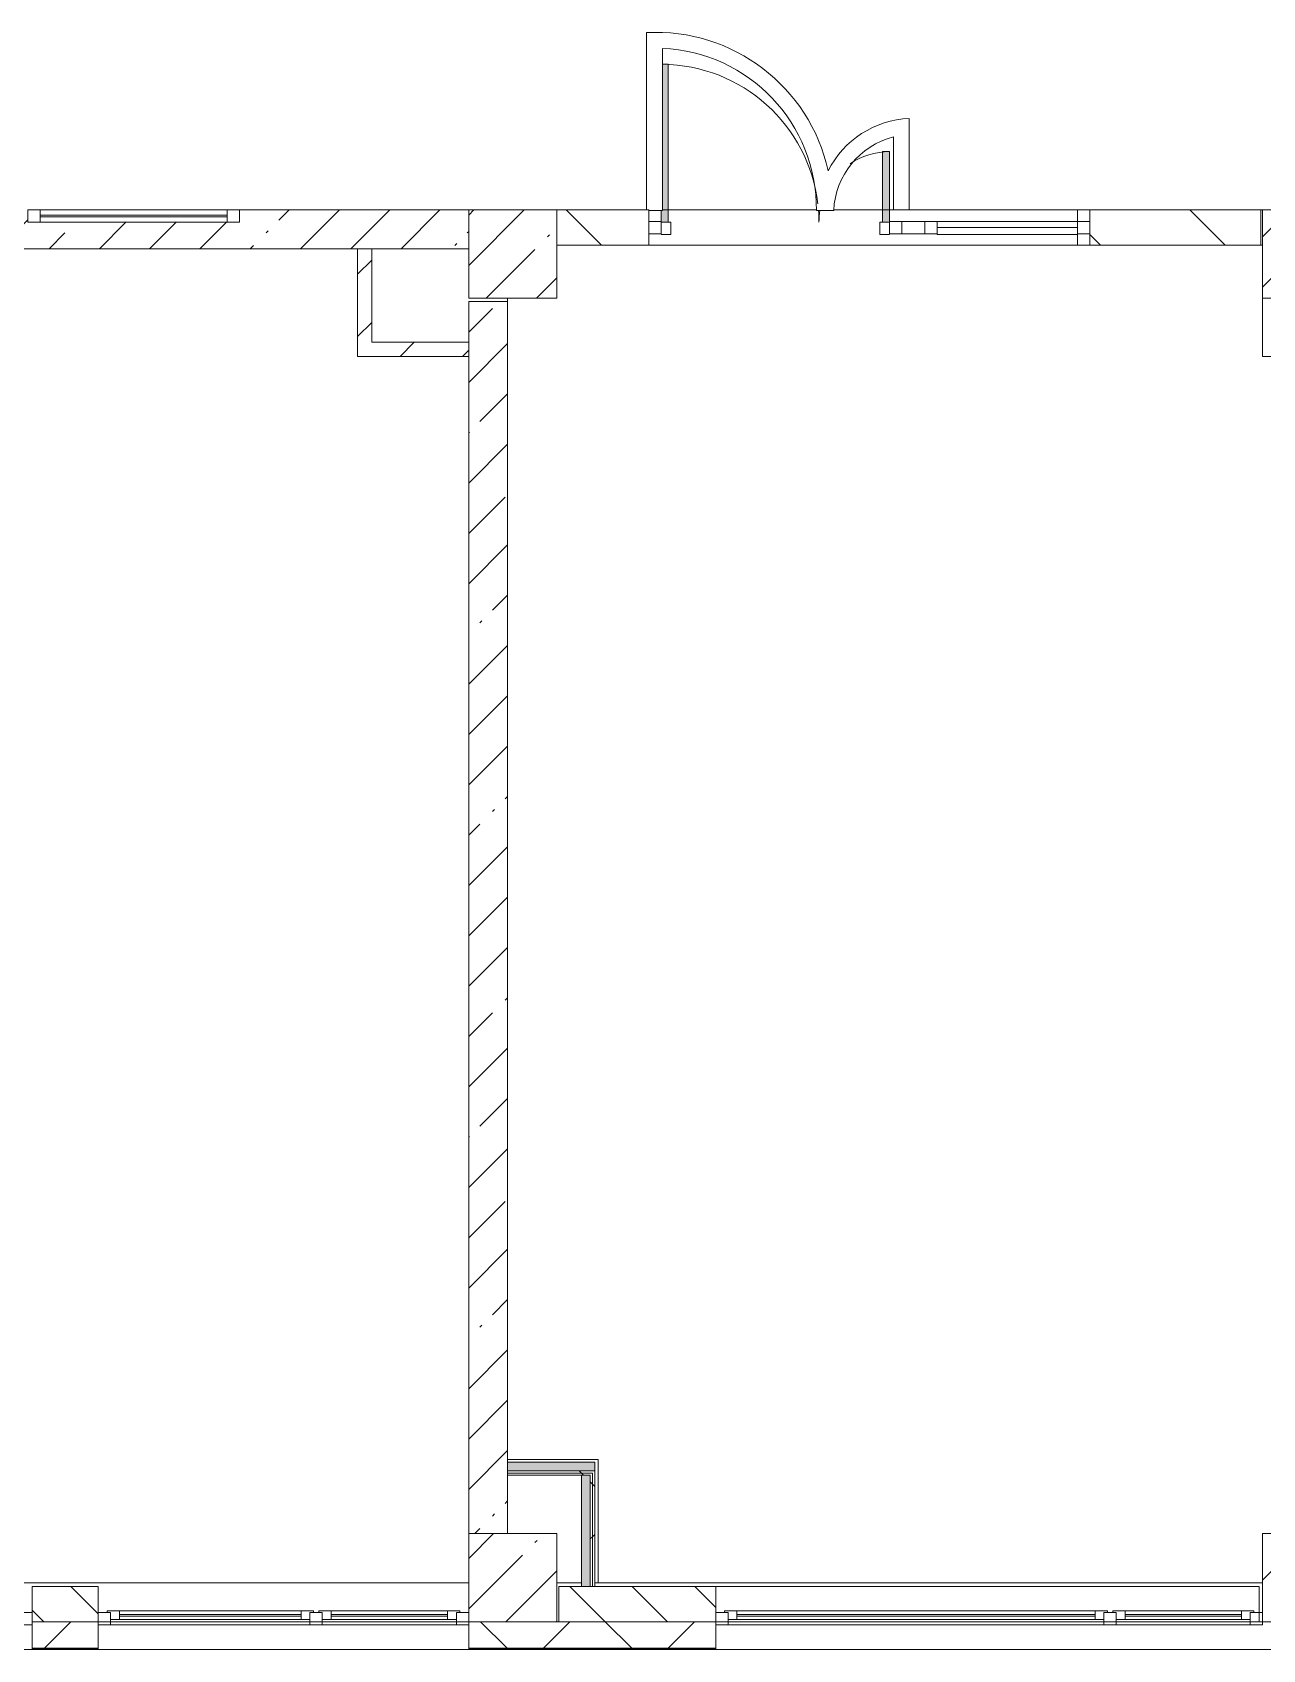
# Model space of a CAD drawing. Header units: millimetres. Extents: x -6228 to 200708, y -8553 to 29014.
# Drawn here: x 44936 to 51910, y -258 to 8906 of the extents above; entities that cross this region are included whole.
import ezdxf

# ---------------------------------------------------------------- set-up
doc = ezdxf.new("R2010")
doc.units = ezdxf.units.MM
for name, color, linetype, lineweight, true_color in [('A-DETL-GENF-4', 7, 'Continuous', 5, 0xaaaaaa), ('A-DOOR-2', 7, 'Continuous', 5, 0xe2e2e2), ('A-DOOR-3', 7, 'Continuous', 5, 0xaaaaaa), ('A-FLOR-1', 7, 'Continuous', 5, 0xaaaaaa), ('I-WALL-1', 7, 'Continuous', 5, 0xe7e7e7)]:
    doc.layers.add(name, color=color, linetype=linetype, lineweight=lineweight, true_color=true_color)
for name, color, linetype, lineweight in [('A-GLAZ', 7, 'Continuous', 5), ('A-GLAZ-CURT', 7, 'Continuous', 5), ('A-GLAZ-CWMG', 7, 'Continuous', 5), ('A-WALL', 7, 'Continuous', 5), ('A-WALL-3', 7, 'Continuous', 9), ('I-WALL', 7, 'Continuous', 5), ('S-COLS', 7, 'Continuous', 5)]:
    doc.layers.add(name, color=color, linetype=linetype, lineweight=lineweight)
pattern_1 = [(45, (0, 0), (-285.123, 285.123), []), (45, (285.12, 0), (-285.123, 285.123), [504.031, -100.806, 16.764, -84.042])]
pattern_2 = [(45, (0, 0), (-176.7767, 176.7767), [])]
pattern_3 = [(135, (0, 0), (-176.7767, -176.7767), [])]
pattern_4 = [(45, (0, 0), (-530.33, 530.33), []), (135, (0, 0), (-530.33, -530.33), [])]

# ---------------------------------------------------------------- blocks, each defined once
blk = doc.blocks.new('BSC_Колонна _Прямоугольная - 500х500-V2-2_1_3_птичка копия 1')
at = {"layer": 'S-COLS'}
h = blk.add_hatch(dxfattribs=at)
h.set_pattern_fill('FP_4', color=256, style=0, pattern_type=2)
h.set_pattern_definition([(45, (-47660, -7650), (-285.123, 285.123), []), (45, (-47374.88, -7650), (-285.123, 285.123), [504.031, -100.806, 16.764, -84.042])])
h.paths.add_polyline_path([(-250, -250), (250, -250), (250, 250), (-250, 250), (-250, -116)])
for p, q in [((250, 250), (-250, 250)), ((-250, 250), (-250, -250)), ((250, -250), (250, 250)), ((-250, -250), (250, -250))]:
    blk.add_line(p, q, dxfattribs=at)
blk = doc.blocks.new('BSC_Колонна _Прямоугольная - 500х500-V3-2_1_3_птичка копия 1')
at = {"layer": 'S-COLS'}
h = blk.add_hatch(dxfattribs=at)
h.set_pattern_fill('FP_5', color=256, style=0, pattern_type=2)
h.set_pattern_definition([(45, (-52160, -7650), (-285.123, 285.123), []), (45, (-51874.88, -7650), (-285.123, 285.123), [504.031, -100.806, 16.764, -84.042])])
h.paths.add_polyline_path([(-250, -250), (250, -250), (250, 250), (-250, 250), (-250, -116)])
for p, q in [((250, 250), (-250, 250)), ((-250, 250), (-250, -250)), ((250, -250), (250, 250)), ((-250, -250), (250, -250))]:
    blk.add_line(p, q, dxfattribs=at)
blk = doc.blocks.new('BSC_Колонна _Прямоугольная - 500х500-V9-2_1_3_птичка копия 1')
at = {"layer": 'S-COLS'}
h = blk.add_hatch(dxfattribs=at)
h.set_pattern_fill('FP_11', color=256, style=0, pattern_type=2)
h.set_pattern_definition([(45, (-47660, -150), (-285.123, 285.123), []), (45, (-47374.88, -150), (-285.123, 285.123), [504.031, -100.806, 16.764, -84.042])])
h.paths.add_polyline_path([(-250, -250), (250, -250), (250, 250), (-250, 250), (-250, 32.1)])
for p, q in [((250, 250), (-250, 250)), ((-250, 250), (-250, -250)), ((250, -250), (250, 250)), ((-250, -250), (250, -250))]:
    blk.add_line(p, q, dxfattribs=at)
blk = doc.blocks.new('BSC_Колонна _Прямоугольная - 500х500-V10-2_1_3_птичка копия 1')
at = {"layer": 'S-COLS'}
h = blk.add_hatch(dxfattribs=at)
h.set_pattern_fill('FP_12', color=256, style=0, pattern_type=2)
h.set_pattern_definition([(45, (-52160, -150), (-285.123, 285.123), []), (45, (-51874.88, -150), (-285.123, 285.123), [504.031, -100.806, 16.764, -84.042])])
h.paths.add_polyline_path([(-250, -250), (250, -250), (250, 250), (-250, 250)])
for p, q in [((250, 250), (-250, 250)), ((-250, 250), (-250, -250)), ((250, -250), (250, 250)), ((-250, -250), (250, -250))]:
    blk.add_line(p, q, dxfattribs=at)
blk = doc.blocks.new('120_Окно_СКБ_2Ст - 120_Окно_СКБ_2Ст 3100х2500 _мал_ створка слева-2_-V42-2_1_3_птичка копия 1')
at = {"layer": 'A-GLAZ'}
for p, q in [((-1550, -127), (-1550, -57)), ((-1550, -57), (-1480, -57)), ((1550, -57), (-1550, -57)), ((-1480, -57), (-1480, -127)), ((-720, -87), (-1480, -87)), ((-1480, -87), (-1480, -127)), ((-1430, -137), (-1430, -87)), ((-770, -137), (-770, -87)), ((-720, -127), (-720, -57)), ((-720, -57), (-650, -57)), ((-720, -127), (-720, -87)), ((-650, -57), (-650, -127)), ((1480, -87), (-650, -87)), ((-650, -87), (-650, -127)), ((-600, -137), (-600, -87)), ((1430, -137), (1430, -87)), ((1480, -127), (1480, -57)), ((1480, -57), (1550, -57)), ((1480, -127), (1480, -87)), ((1550, -57), (1550, -127)), ((-1480, -127), (-1550, -127)), ((-1550, -127), (-1500, -127)), ((-1480, -127), (-1500, -127)), ((-1500, -127), (-1500, -137)), ((-1500, -137), (-700, -137)), ((-700, -137), (-1500, -137)), ((-1430, -107), (-770, -107)), ((-770, -117), (-1430, -117)), ((-650, -127), (-720, -127)), ((-700, -127), (-720, -127)), ((-700, -127), (-670, -127)), ((-700, -137), (-700, -127)), ((-650, -127), (-670, -127)), ((-670, -127), (-670, -137)), ((-670, -137), (1500, -137)), ((1500, -137), (-670, -137)), ((-600, -107), (1430, -107)), ((1430, -117), (-600, -117)), ((1550, -127), (1480, -127)), ((1500, -127), (1480, -127)), ((1500, -127), (1550, -127)), ((1500, -137), (1500, -127))]:
    blk.add_line(p, q, dxfattribs=at)
blk = doc.blocks.new('120_Окно_СКБ_2Ст - 120_Окно_СКБ_2Ст 2100х2500 _мал створка СЛЕВА_-V44-2_1_3_птичка копия 1')
at = {"layer": 'A-GLAZ'}
for p, q in [((-1050, -127), (-1050, -57)), ((-1050, -57), (-980, -57)), ((1050, -57), (-1050, -57)), ((-980, -57), (-980, -127)), ((-220, -87), (-980, -87)), ((-980, -87), (-980, -127)), ((-930, -137), (-930, -87)), ((-270, -137), (-270, -87)), ((-220, -127), (-220, -57)), ((-220, -57), (-150, -57)), ((-220, -127), (-220, -87)), ((-150, -57), (-150, -127)), ((980, -87), (-150, -87)), ((-150, -87), (-150, -127)), ((-100, -137), (-100, -87)), ((930, -137), (930, -87)), ((980, -127), (980, -57)), ((980, -57), (1050, -57)), ((980, -127), (980, -87)), ((1050, -57), (1050, -127)), ((-980, -127), (-1050, -127)), ((-1050, -127), (-1000, -127)), ((-980, -127), (-1000, -127)), ((-1000, -127), (-1000, -137)), ((-1000, -137), (-200, -137)), ((-200, -137), (-1000, -137)), ((-930, -107), (-270, -107)), ((-270, -117), (-930, -117)), ((-150, -127), (-220, -127)), ((-200, -127), (-220, -127)), ((-200, -127), (-170, -127)), ((-200, -137), (-200, -127)), ((-150, -127), (-170, -127)), ((-170, -127), (-170, -137)), ((-170, -137), (1000, -137)), ((1000, -137), (-170, -137)), ((-100, -107), (930, -107)), ((930, -117), (-100, -117)), ((1050, -127), (980, -127)), ((1000, -127), (980, -127)), ((1000, -127), (1050, -127)), ((1000, -137), (1000, -127))]:
    blk.add_line(p, q, dxfattribs=at)
blk = doc.blocks.new('120_Окно_СКБ_1Ст - 120_Окно_СКБ_1Ст 900х2500_h_-20664874-2_1_3_птичка копия 1')
at = {"layer": 'A-GLAZ'}
for p, q in [((-450, -127), (-450, -57)), ((-450, -57), (-380, -57)), ((450, -57), (-450, -57)), ((-380, -57), (-380, -127)), ((380, -87), (-380, -87)), ((-380, -87), (-380, -127)), ((-330, -137), (-330, -87)), ((330, -137), (330, -87)), ((380, -127), (380, -57)), ((380, -57), (450, -57)), ((380, -127), (380, -87)), ((450, -57), (450, -127)), ((-380, -127), (-450, -127)), ((-450, -127), (-400, -127)), ((-380, -127), (-400, -127)), ((-400, -127), (-400, -137)), ((-400, -137), (400, -137)), ((400, -137), (-400, -137)), ((-330, -107), (330, -107)), ((330, -117), (-330, -117)), ((450, -127), (380, -127)), ((400, -127), (380, -127)), ((400, -127), (450, -127)), ((400, -137), (400, -127))]:
    blk.add_line(p, q, dxfattribs=at)
blk = doc.blocks.new('120_Окно_СКБ_1Ст - 120_Окно_СКБ_1Ст 400х1200 EI30-24228621-2_1_3_птичка копия 1')
at = {"layer": 'A-GLAZ'}
for p, q in [((-600, 40), (-600, 110)), ((-600, 110), (-530, 110)), ((600, 110), (-600, 110)), ((-530, 110), (-530, 40)), ((530, 40), (530, 110)), ((530, 110), (600, 110)), ((600, 110), (600, 40)), ((-530, 40), (-600, 40)), ((-600, 40), (600, 40)), ((530, 80), (-530, 80)), ((530, 70), (-530, 70)), ((600, 40), (530, 40))]:
    blk.add_line(p, q, dxfattribs=at)
blk = doc.blocks.new('Прямоугольный импост - 50 x 70 мм-31700031-2_1_3_птичка копия 1')
at = {"layer": 'A-GLAZ-CWMG'}
for p, q in [((-70, 35), (0, 35)), ((-70, -35), (-70, 35)), ((0, 35), (0, -35)), ((0, -35), (-70, -35))]:
    blk.add_line(p, q, dxfattribs=at)
blk = doc.blocks.new('Дверь_Витражная_остекление_ - ДВН_ДАО_Главный вход_1200 в свету-V150-2_1_3_птичка копия 1')
at = {"layer": 'A-DOOR-2'}
for points in [[(-639.4, 30), (-607.5, 30), (-607.5, 925), (-639.4, 925), (-639.4, 97), (-647.5, 97), (-647.5, 30)], [(607.5, 30), (647.5, 35), (647.5, 430), (607.5, 430), (607.5, 35)]]:
    blk.add_hatch(color=256, dxfattribs=at).paths.add_polyline_path(points)
at = {"layer": 'A-DETL-GENF-4'}
for p, q in [((-607.5, 925), (-639.4, 925)), ((-607.5, 30), (-607.5, 925)), ((647.5, 430), (607.5, 430)), ((607.5, 430), (607.5, 30)), ((647.5, 35), (647.5, 430)), ((-647.5, 97), (-647.5, 35)), ((-647.5, 30), (-607.5, 30)), ((-592.5, 30), (-647.5, 30)), ((-592.5, -40), (-592.5, 30)), ((592.5, -40), (592.5, 30)), ((592.5, 30), (647.5, 30)), ((607.5, 30), (647.5, 30)), ((-647.5, -40), (-592.5, -40)), ((647.5, -40), (592.5, -40))]:
    blk.add_line(p, q, dxfattribs=at)
at = {"layer": 'A-DOOR-3'}
for p, q in [((647.5, 430), (647.5, 35)), ((-647.5, 97), (-647.5, 35))]:
    blk.add_line(p, q, dxfattribs=at)
for centre, radius, start, end in [((-647.5, 30), 895, 6.64416, 89.47443), ((647.5, 30), 400, 90, 124.04878), ((-647.5, 30), 895, 360, 4.36056), ((647.5, 30), 400, 170.15178, 180)]:
    blk.add_arc(centre, radius, start, end, dxfattribs=at)
blk = doc.blocks.new('Системная панель - Стемалит - 40мм-32257327-2_1_3_птичка копия 1')
at = {"layer": 'A-GLAZ-CURT'}
for p, q in [((65, 35), (-65, 35)), ((-65, 35), (-65, -35)), ((65, -35), (65, 35)), ((-65, -35), (65, -35))]:
    blk.add_line(p, q, dxfattribs=at)
blk = doc.blocks.new('Прямоугольный импост - 50 x 70 мм-31687886-2_1_3_птичка копия 1')
at = {"layer": 'A-GLAZ-CWMG'}
for p, q in [((-35, 35), (35, 35)), ((-35, -35), (-35, 35)), ((35, 35), (35, -35)), ((35, -35), (-35, -35))]:
    blk.add_line(p, q, dxfattribs=at)
blk = doc.blocks.new('Прямоугольный импост - 50 x 70 мм-31701779-2_1_3_птичка копия 1')
at = {"layer": 'A-GLAZ-CWMG'}
for p, q in [((0, 35), (-70, 35)), ((-70, 35), (-70, -35)), ((0, -35), (0, 35)), ((-70, -35), (0, -35))]:
    blk.add_line(p, q, dxfattribs=at)
blk = doc.blocks.new('Системная панель - Стекло - 40мм-V151-2_1_3_птичка копия 1')
at = {"layer": 'A-GLAZ-CURT'}
for p, q in [((397.5, 0), (-397.5, 0)), ((-397.5, 0), (-397.5, -40)), ((397.5, -40), (397.5, 0)), ((-397.5, -40), (397.5, -40))]:
    blk.add_line(p, q, dxfattribs=at)
blk = doc.blocks.new('Прямоугольный импост - 50 x 70 мм-31702100-2_1_3_птичка копия 1')
at = {"layer": 'A-GLAZ-CWMG'}
for p, q in [((-35, 35), (35, 35)), ((-35, -35), (-35, 35)), ((35, 35), (35, -35)), ((35, -35), (-35, -35))]:
    blk.add_line(p, q, dxfattribs=at)
blk = doc.blocks.new('Прямоугольный импост - 50 x 70 мм-31720914-2_1_3_птичка копия 1')
at = {"layer": 'A-GLAZ-CWMG'}
blk.add_line((6460, 7920), (5665, 7920), dxfattribs=at)

msp = doc.modelspace()

# ---------------------------------------------------------------- hatches: boundary and pattern name
at = {"layer": 'A-WALL'}
h = msp.add_hatch(dxfattribs=at)
h.set_pattern_fill('FP_30', color=256, style=0, pattern_type=2)
h.set_pattern_definition(pattern_3)
h.paths.add_polyline_path([(44936.3, -100), (45310, -100), (45310, 100), (44936.3, 100)])
h.paths.add_polyline_path([(44036.3, -100), (44036.3, 100), (43420, 100), (43420, -100), (43875.2, -100)])
h = msp.add_hatch(dxfattribs=at)
h.set_pattern_fill('FP_30', color=256, style=0, pattern_type=2)
h.set_pattern_definition(pattern_3)
h.paths.add_polyline_path([(48810, -100), (48810, 100), (47920, 100), (47920, -100), (48228.8, -100)])
h = msp.add_hatch(dxfattribs=at)
h.set_pattern_fill('FP_20', color=256, style=0, pattern_type=2)
h.set_pattern_definition([(45, (0, 0), (-353.5534, 353.5534), []), (135, (0, 0), (-353.5534, -353.5534), [])])
h.paths.add_polyline_path([(75700, -250), (75700, -100), (71560, -100), (71560, -250), (75221.1, -250)])
h.paths.add_polyline_path([(69996.8, -250), (70660, -250), (70660, -100), (67060, -100), (67060, -250), (68255.4, -250)])
h.paths.add_polyline_path([(61410, -250), (62060, -250), (62060, -100), (60910, -100), (60910, -250), (61289.6, -250)])
h.paths.add_polyline_path([(65160, -250), (66160, -250), (66160, -100), (65160, -100)])
h.paths.add_polyline_path([(58810, -250), (58810, -100), (58060, -100), (58060, -250), (58677.4, -250)])
h.paths.add_polyline_path([(56936, -250), (57160, -250), (57160, -100), (56410, -100), (56410, -250)])
h.paths.add_polyline_path([(52582.4, -250), (53310, -250), (53310, -100), (51910, -100), (51910, -250)])
h.paths.add_polyline_path([(48810, -250), (48810, -100), (47410, -100), (47410, -250), (48228.8, -250)])
h.paths.add_polyline_path([(44936.3, -250), (45310, -250), (45310, -100), (44936.3, -100)])
h.paths.add_polyline_path([(43875.2, -250), (44036.3, -250), (44036.3, -100), (42660, -100), (42660, -250), (43004.5, -250)])
h.paths.add_polyline_path([(35168, -250), (35890, -250), (35890, -100), (34770, -100), (34770, -250)])
h.paths.add_polyline_path([(29209.7, -250), (30910, -250), (30910, -100), (29209.7, -100)])
h.paths.add_polyline_path([(39560, -250), (39560, -100), (37990, -100), (37990, -250), (39521.6, -250)])
h.paths.add_polyline_path([(33010, -250), (33870, -250), (33870, -100), (33010, -100)])
h.paths.add_polyline_path([(22710, -250), (22710, -100), (21610, -100), (21610, -250), (22542.5, -250)])
h.paths.add_polyline_path([(24810, -250), (26409.7, -250), (26409.7, -100), (24810, -100)])
h.paths.add_polyline_path([(16447.5, -250), (17260, -250), (17260, -100), (16110, -100), (16110, -250)])
h.paths.add_polyline_path([(18624.3, -250), (18810, -250), (18810, -100), (18160, -100), (18160, -250), (18188.9, -250)])
h.paths.add_polyline_path([(13010, -250), (13010, -100), (11660, -100), (11660, -250), (12529.2, -250)])
h.paths.add_polyline_path([(2080.6, -250), (3730, -250), (3730, -100), (-260, -100), (-260, -250)])
h.paths.add_polyline_path([(4630, -250), (8560, -250), (8560, -100), (4630, -100)])
at = {"layer": 'I-WALL'}
h = msp.add_hatch(dxfattribs=at)
h.set_pattern_fill('FP_28', color=256, style=0, pattern_type=2)
h.set_pattern_definition(pattern_1)
h.paths.add_polyline_path([(46110, 7680), (47410, 7680), (47410, 7900), (46110, 7900), (46110, 7830), (44910, 7830), (44910, 7900), (43410, 7900), (43410, 7680), (44910, 7680)])
h = msp.add_hatch(dxfattribs=at)
h.set_pattern_fill('FP_31', color=256, style=0, pattern_type=2)
h.set_pattern_definition([(135, (0, 0), (-353.5534, -353.5534), [])])
h.paths.add_polyline_path([(47910, 7700), (48430, 7700), (48430, 7900), (47910, 7900)])
h.paths.add_polyline_path([(51900, 7700), (51900, 7900), (50930, 7900), (50930, 7700)])
h = msp.add_hatch(dxfattribs=at)
h.set_pattern_fill('FP_32', color=256, style=0, pattern_type=2)
h.set_pattern_definition(pattern_2)
h.paths.add_polyline_path([(46860, 7070), (46860, 7680), (46780, 7680), (46780, 7070)])
h = msp.add_hatch(dxfattribs=at)
h.set_pattern_fill('FP_28', color=256, style=0, pattern_type=2)
h.set_pattern_definition(pattern_1)
h.paths.add_polyline_path([(47410, 400), (47630, 400), (47630, 7380), (47410, 7380), (47410, 747.6)])
h = msp.add_hatch(dxfattribs=at)
h.set_pattern_fill('FP_32', color=256, style=0, pattern_type=2)
h.set_pattern_definition(pattern_2)
h.paths.add_polyline_path([(47410, 7070), (47410, 7150), (46860, 7150), (46860, 7070), (47358.1, 7070)])
h = msp.add_hatch(dxfattribs=at)
h.set_pattern_fill('FP_132', color=256, style=0, pattern_type=2)
h.set_pattern_definition(pattern_4)
h.paths.add_polyline_path([(48111.6, 742.5), (48124.1, 747.6), (48124.1, 755), (47630, 755), (47630, 742.5)])
h = msp.add_hatch(dxfattribs=at)
h.set_pattern_fill('FP_132', color=256, style=0, pattern_type=2)
h.set_pattern_definition(pattern_4)
h.paths.add_polyline_path([(48099.1, 730), (48111.6, 730), (48111.6, 742.5), (47630, 742.5), (47630, 730), (48049.1, 730)])
h = msp.add_hatch(dxfattribs=at)
h.set_pattern_fill('FP_132', color=256, style=0, pattern_type=2)
h.set_pattern_definition(pattern_4)
h.paths.add_polyline_path([(48124.1, 100), (48124.1, 742.5), (48111.6, 742.5), (48111.6, 100)])
h = msp.add_hatch(dxfattribs=at)
h.set_pattern_fill('FP_132', color=256, style=0, pattern_type=2)
h.set_pattern_definition(pattern_4)
h.paths.add_polyline_path([(48111.6, 100), (48111.6, 730), (48099.1, 730), (48099.1, 100)])
at = {"layer": 'I-WALL-1'}
for points in [[(48124.1, 755), (48124.1, 805), (47630, 805), (47630, 755)], [(48099.1, 100), (48099.1, 730), (48049.1, 730), (48049.1, 100)]]:
    msp.add_hatch(color=256, dxfattribs=at).paths.add_polyline_path(points)

# ---------------------------------------------------------------- linework, layer by layer
at = {"layer": 'A-FLOR-1'}
for p, q in [((48418.1, 8904.6), (48418.1, 7900)), ((48508.1, 7897), (48508.1, 8815.2)), ((49907, 7900), (49907, 8418.4)), ((49817, 8314.2), (49817, 7900)), ((48430, 7897), (48508.1, 7897)), ((48508.1, 7900), (49380.4, 7900)), ((49380.6, 7897), (49478.5, 7897)), ((49478.9, 7900), (50930, 7900)), ((50860, 7900), (49907, 7900)), ((50860, 7835), (50860, 7900)), ((51900, 7900), (51910, 7900)), ((50860, 7700), (50860, 7760)), ((51910, 7700), (51900, 7700)), ((47630, 7400), (47630, 7380)), ((47630, 820), (48144.1, 820)), ((48144.1, 820), (48144.1, 120))]:
    msp.add_line(p, q, dxfattribs=at)
for centre, radius, start, end in [((48470.6, 7906), 1000, 12.44956, 93.01125), ((48470.6, 7906), 910, 359.43333, 87.64026), ((49932, 7875), 544, 92.63401, 153.04618), ((49932, 7875), 454, 104.67311, 177.22246)]:
    msp.add_arc(centre, radius, start, end, dxfattribs=at)
at = {"layer": 'A-WALL'}
for p, q in [((45310, 100), (44936.3, 100)), ((44936.3, 100), (44936.3, -258)), ((45310, -258), (45310, 100)), ((47920, 100), (47920, -100)), ((47920, 100), (51890, 100)), ((48810, -258), (48810, 100)), ((51890, -100), (51890, 100)), ((47410, -100), (47410, -258)), ((47910, -100), (47920, -100)), ((58060, -258), (34770, -258))]:
    msp.add_line(p, q, dxfattribs=at)
at = {"layer": 'A-WALL-3'}
for p, q in [((46860, 7680), (46780, 7680)), ((47410, 7070), (47410, 7150)), ((47630, 805), (47630, 730)), ((47630, 755), (48124.1, 755)), ((47630, 742.5), (48111.6, 742.5)), ((48111.6, 100), (48111.6, 742.5)), ((48099.1, 730), (48049.1, 730)), ((48099.1, 100), (48099.1, 730)), ((44936.3, -100), (45310, -100)), ((47920, -100), (48810, -100)), ((44936.3, -250), (45310, -250)), ((44936.3, -253), (45310, -253)), ((47410, -250), (48810, -250)), ((47410, -253), (48810, -253))]:
    msp.add_line(p, q, dxfattribs=at)
at = {"layer": 'I-WALL'}
for p, q in [((47410, 7900), (46110, 7900)), ((48430, 7900), (47910, 7900)), ((48430, 7700), (48430, 7900)), ((48508.1, 7900), (49380.4, 7900)), ((49478.9, 7900), (49817, 7900)), ((50860, 7900), (51900, 7900)), ((50930, 7900), (50930, 7700)), ((51900, 7700), (51900, 7900)), ((51900, 7700), (47910, 7700)), ((44190, 7680), (46780, 7680)), ((46780, 7680), (46780, 7070)), ((46860, 7150), (46860, 7680)), ((46860, 7680), (47410, 7680)), ((47630, 7380), (47410, 7380)), ((47410, 7380), (47410, 7150)), ((47630, 805), (47630, 7380)), ((51910, 7400), (51910, 7070)), ((47410, 7150), (46860, 7150)), ((46780, 7070), (47410, 7070)), ((47410, 7070), (47410, 400)), ((51910, 7070), (53690, 7070)), ((48124.1, 805), (47630, 805)), ((48124.1, 100), (48124.1, 805)), ((47630, 400), (47630, 730)), ((47630, 730), (48049.1, 730)), ((48049.1, 730), (48049.1, 100)), ((43689.2, 120), (47410, 120)), ((47910, 120), (48049.1, 120)), ((48124.1, 120), (51910, 120)), ((47410, -100), (45310, -100)), ((51910, -100), (48810, -100))]:
    msp.add_line(p, q, dxfattribs=at)

# ---------------------------------------------------------------- block references
at = {"layer": 'A-DOOR-3'}
msp.add_blockref('Дверь_Витражная_остекление_ - ДВН_ДАО_Главный вход_1200 в свету-V150-2_1_3_птичка копия 1', (49147.5, 7800), dxfattribs=at)
at = {"layer": 'A-GLAZ'}
msp.add_blockref('120_Окно_СКБ_1Ст - 120_Окно_СКБ_1Ст 400х1200 EI30-24228621-2_1_3_птичка копия 1', (45510, 7790), dxfattribs=at)
at = {"layer": 'A-GLAZ', "rotation": 180}
for name, p in [('120_Окно_СКБ_1Ст - 120_Окно_СКБ_1Ст 900х2500_h_-20664874-2_1_3_птичка копия 1', (44486.3, -175)), ('120_Окно_СКБ_2Ст - 120_Окно_СКБ_2Ст 2100х2500 _мал створка СЛЕВА_-V44-2_1_3_птичка копия 1', (46360, -175)), ('120_Окно_СКБ_2Ст - 120_Окно_СКБ_2Ст 3100х2500 _мал_ створка слева-2_-V42-2_1_3_птичка копия 1', (50360, -175))]:
    msp.add_blockref(name, p, dxfattribs=at)
at = {"layer": 'A-GLAZ-CURT'}
for name, p in [('Системная панель - Стемалит - 40мм-32257327-2_1_3_птичка копия 1', (49930, 7800)), ('Системная панель - Стекло - 40мм-V151-2_1_3_птичка копия 1', (50462.5, 7800))]:
    msp.add_blockref(name, p, dxfattribs=at)
at = {"layer": 'A-GLAZ-CWMG', "rotation": 180}
msp.add_blockref('Прямоугольный импост - 50 x 70 мм-31701779-2_1_3_птичка копия 1', (48430, 7800), dxfattribs=at)
at = {"layer": 'A-GLAZ-CWMG', "extrusion": (0, 0, -1), "rotation": 180}
for name, p in [('Прямоугольный импост - 50 x 70 мм-31687886-2_1_3_птичка копия 1', (-49830, 7800)), ('Прямоугольный импост - 50 x 70 мм-31702100-2_1_3_птичка копия 1', (-50030, 7800)), ('Прямоугольный импост - 50 x 70 мм-31700031-2_1_3_птичка копия 1', (-50930, 7800))]:
    msp.add_blockref(name, p, dxfattribs=at)
at = {"layer": 'A-GLAZ-CWMG'}
msp.add_blockref('Прямоугольный импост - 50 x 70 мм-31720914-2_1_3_птичка копия 1', (44400, -85), dxfattribs=at)
at = {"layer": 'S-COLS'}
for name, p in [('BSC_Колонна _Прямоугольная - 500х500-V2-2_1_3_птичка копия 1', (47660, 7650)), ('BSC_Колонна _Прямоугольная - 500х500-V3-2_1_3_птичка копия 1', (52160, 7650)), ('BSC_Колонна _Прямоугольная - 500х500-V9-2_1_3_птичка копия 1', (47660, 150)), ('BSC_Колонна _Прямоугольная - 500х500-V10-2_1_3_птичка копия 1', (52160, 150))]:
    msp.add_blockref(name, p, dxfattribs=at)

doc.saveas('drawing.dxf')
